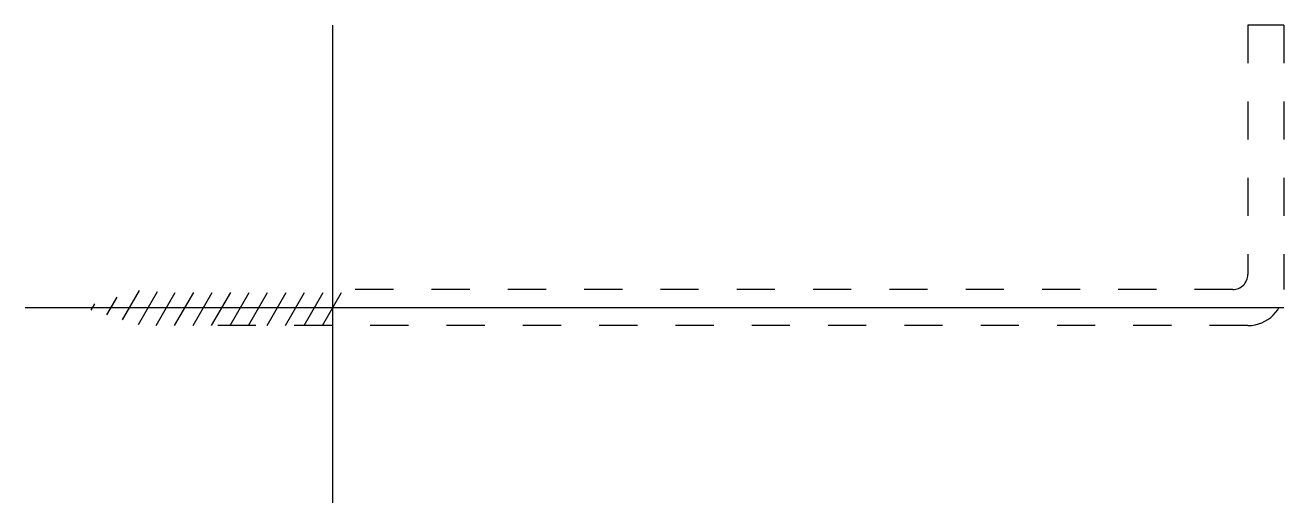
# Model space of a CAD drawing. Extents: x -51 to 158, y -32 to 47.
import ezdxf

# ---------------------------------------------------------------- set-up
doc = ezdxf.new("R2010")
doc.units = 0
doc.linetypes.add('DASHED', pattern=[12.7, 6.35, -6.35])
doc.linetypes.add('HIDDEN', pattern=[9.525, 6.35, -3.175])
doc.layers.get('0').update_dxf_attribs({"linetype": 'CONTINUOUS'})

msp = doc.modelspace()

# ---------------------------------------------------------------- linework, layer by layer
at = {"linetype": 'CONTINUOUS'}
for p, q in [((0, -32.5), (0, 47)), ((-51.23, 0), (158.27, 0))]:
    msp.add_line(p, q, dxfattribs=at)
at = {"linetype": 'DASHED'}
for p, q in [((152.27, 47), (152.27, 5.5)), ((158.27, 47), (152.27, 47)), ((158.27, 47), (158.27, 3)), ((149.77, 3), (0, 3)), ((152.27, -3), (-20.19, -3))]:
    msp.add_line(p, q, dxfattribs=at)
at = {"linetype": 'HIDDEN'}
for p, q in [((-35.01, -2.02), (-32.19, 2.86)), ((-32.39, -2.8), (-29.04, 3)), ((-29.42, -3), (-25.96, 3)), ((-26.35, -3), (-22.88, 3)), ((-23.27, -3), (-19.81, 3)), ((-20.19, -3), (-16.73, 3)), ((-17.12, -3), (-13.65, 3)), ((-14.04, -3), (-10.58, 3)), ((-10.96, -3), (-7.5, 3)), ((-7.89, -3), (-4.42, 3)), ((-4.81, -3), (-1.34, 3)), ((-1.73, -3), (1.73, 3)), ((-40.26, -0.44), (-39.64, 0.63)), ((-37.63, -1.23), (-35.92, 1.74))]:
    msp.add_line(p, q, dxfattribs=at)
at = {"linetype": 'DASHED'}
for centre, radius, end in [((149.77, 5.5), 2.5, 0), ((152.27, 3), 6, 360)]:
    msp.add_arc(centre, radius, 270, end, dxfattribs=at)

doc.saveas('drawing.dxf')
